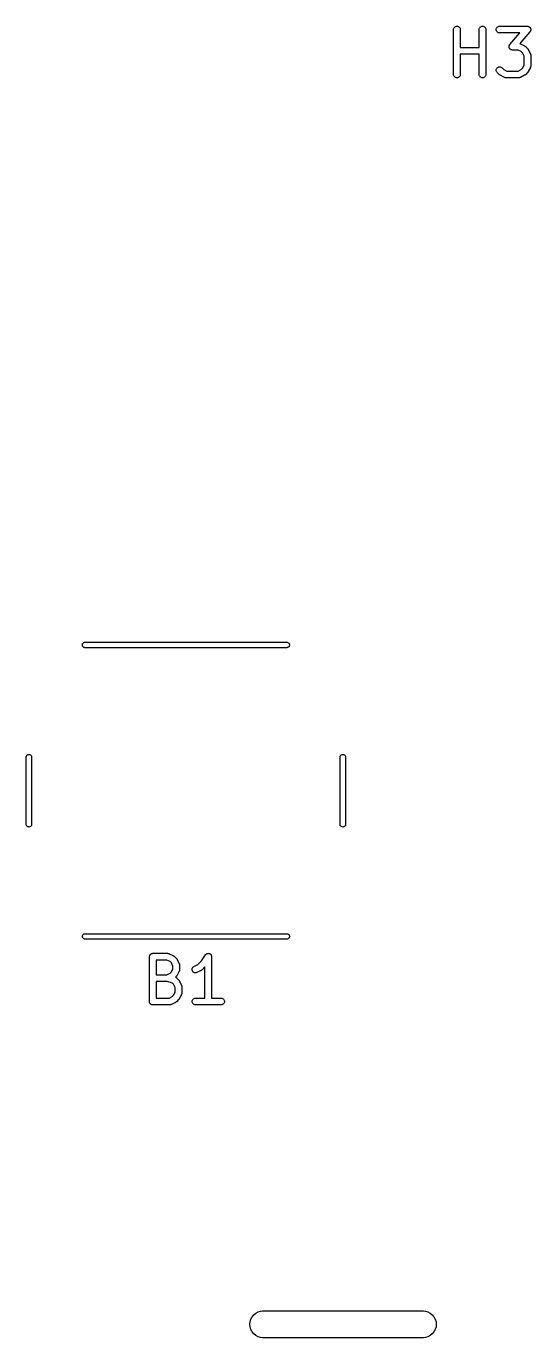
# Model space of a CAD drawing. Extents: x 104.3 to 159.2, y -93 to -16.3.
# Drawn here: x 147.62 to 158.87, y -45.51 to -16.26 of the extents above; entities that cross this region are included whole.
import ezdxf

# ---------------------------------------------------------------- set-up
doc = ezdxf.new("R2010")
doc.units = 0
doc.layers.add('BLACK', color=7, linetype='CONTINUOUS')

msp = doc.modelspace()

# ---------------------------------------------------------------- linework, layer by layer
at = {"layer": 'BLACK', "linetype": 'CONTINUOUS'}
for p, q in [((157.151, -16.3333), (157.153, -16.3188)), ((157.151, -16.3344), (157.151, -16.3333)), ((157.151, -17.3344), (157.151, -16.3344)), ((157.153, -16.3188), (157.157, -16.3048)), ((157.157, -16.3048), (157.164, -16.292)), ((157.164, -16.292), (157.174, -16.2808)), ((157.174, -16.2808), (157.185, -16.2716)), ((157.185, -16.2716), (157.198, -16.2648)), ((157.198, -16.2648), (157.212, -16.2607)), ((157.212, -16.2607), (157.227, -16.2594)), ((157.227, -16.2594), (157.241, -16.2609)), ((157.241, -16.2609), (157.255, -16.2652)), ((157.255, -16.2652), (157.268, -16.2722)), ((157.268, -16.2722), (157.279, -16.2815)), ((157.279, -16.2815), (157.289, -16.2929)), ((157.289, -16.2929), (157.295, -16.3058)), ((157.295, -16.3058), (157.3, -16.3198)), ((157.3, -16.3198), (157.301, -16.3344)), ((157.301, -16.3344), (157.301, -16.7356)), ((157.723, -16.3333), (157.724, -16.3188)), ((157.723, -16.3344), (157.723, -16.3333)), ((157.723, -16.7356), (157.723, -16.3344)), ((157.724, -16.3188), (157.729, -16.3048)), ((157.729, -16.3048), (157.736, -16.292)), ((157.736, -16.292), (157.745, -16.2808)), ((157.745, -16.2808), (157.756, -16.2716)), ((157.756, -16.2716), (157.769, -16.2648)), ((157.769, -16.2648), (157.783, -16.2607)), ((157.783, -16.2607), (157.798, -16.2594)), ((157.798, -16.2594), (157.813, -16.2609)), ((157.813, -16.2609), (157.827, -16.2652)), ((157.827, -16.2652), (157.839, -16.2722)), ((157.839, -16.2722), (157.851, -16.2815)), ((157.851, -16.2815), (157.86, -16.2929)), ((157.86, -16.2929), (157.867, -16.3058)), ((157.867, -16.3058), (157.871, -16.3198)), ((157.871, -16.3198), (157.873, -16.3344)), ((157.873, -16.3344), (157.873, -17.3344)), ((158.103, -16.3339), (158.105, -16.3193)), ((158.105, -16.3484), (158.103, -16.3339)), ((158.105, -16.3193), (158.109, -16.3053)), ((158.109, -16.3625), (158.105, -16.3484)), ((158.109, -16.3053), (158.116, -16.2924)), ((158.116, -16.3754), (158.109, -16.3625)), ((158.116, -16.2924), (158.126, -16.2812)), ((158.125, -16.3869), (158.116, -16.3754)), ((158.126, -16.2812), (158.137, -16.2719)), ((158.137, -16.2719), (158.15, -16.265)), ((158.15, -16.265), (158.164, -16.2608)), ((158.164, -16.2608), (158.178, -16.2594)), ((158.178, -16.2594), (158.798, -16.2594)), ((158.798, -16.2594), (158.799, -16.2594)), ((158.799, -16.2594), (158.803, -16.2599)), ((158.803, -16.2599), (158.808, -16.2601)), ((158.808, -16.2601), (158.811, -16.2607)), ((158.811, -16.2607), (158.813, -16.261)), ((158.813, -16.261), (158.818, -16.2624)), ((158.818, -16.2624), (158.822, -16.2635)), ((158.822, -16.2635), (158.825, -16.2646)), ((158.825, -16.2646), (158.827, -16.2654)), ((158.827, -16.2654), (158.831, -16.2677)), ((158.831, -16.2677), (158.835, -16.2697)), ((158.835, -16.2697), (158.838, -16.2712)), ((158.838, -16.2712), (158.84, -16.2725)), ((158.84, -16.2725), (158.843, -16.2755)), ((158.843, -16.2755), (158.847, -16.2783)), ((158.847, -16.2783), (158.849, -16.2802)), ((158.849, -16.2802), (158.851, -16.2819)), ((158.851, -16.2819), (158.854, -16.2856)), ((158.854, -16.2856), (158.857, -16.289)), ((158.857, -16.3799), (158.854, -16.3838)), ((158.857, -16.289), (158.859, -16.2913)), ((158.86, -16.3763), (158.857, -16.3799)), ((158.859, -16.2913), (158.86, -16.2933)), ((158.86, -16.2933), (158.862, -16.2975)), ((158.861, -16.374), (158.86, -16.3763)), ((158.862, -16.3719), (158.861, -16.374)), ((158.862, -16.2975), (158.865, -16.3015)), ((158.864, -16.3676), (158.862, -16.3719)), ((158.867, -16.3634), (158.864, -16.3676)), ((158.865, -16.3015), (158.866, -16.304)), ((158.866, -16.304), (158.867, -16.3063)), ((158.867, -16.3063), (158.868, -16.3108)), ((158.869, -16.3585), (158.867, -16.3609)), ((158.867, -16.3609), (158.867, -16.3634)), ((158.868, -16.3108), (158.87, -16.3152)), ((158.87, -16.3539), (158.869, -16.3585)), ((158.87, -16.3152), (158.87, -16.3178)), ((158.87, -16.3178), (158.871, -16.3203)), ((158.871, -16.3495), (158.87, -16.3539)), ((158.871, -16.3203), (158.872, -16.325)), ((158.872, -16.3443), (158.871, -16.3468)), ((158.871, -16.3468), (158.871, -16.3495)), ((158.872, -16.325), (158.872, -16.3297)), ((158.872, -16.3297), (158.872, -16.3323)), ((158.872, -16.3323), (158.873, -16.3349)), ((158.873, -16.3349), (158.872, -16.3396)), ((158.872, -16.3396), (158.872, -16.3443)), ((158.136, -16.3963), (158.125, -16.3869)), ((158.149, -16.4033), (158.136, -16.3963)), ((158.163, -16.4077), (158.149, -16.4033)), ((158.177, -16.4094), (158.163, -16.4077)), ((158.178, -16.4094), (158.177, -16.4094)), ((158.632, -16.4094), (158.178, -16.4094)), ((158.401, -16.6757), (158.402, -16.6734)), ((158.402, -16.6734), (158.405, -16.6698)), ((158.405, -16.6698), (158.408, -16.6659)), ((158.408, -16.6659), (158.632, -16.4094)), ((158.854, -16.3838), (158.627, -16.6431)), ((158.627, -16.6431), (158.632, -16.6448)), ((158.632, -16.6448), (158.637, -16.6464)), ((158.637, -16.6464), (158.639, -16.6475)), ((158.639, -16.6475), (158.641, -16.6483)), ((158.641, -16.6483), (158.736, -16.6959)), ((157.301, -16.7356), (157.723, -16.7356)), ((157.723, -16.8856), (157.301, -16.8856)), ((157.301, -16.8856), (157.301, -17.3344)), ((157.723, -17.3344), (157.723, -16.8856)), ((158.389, -16.7148), (158.39, -16.7101)), ((158.389, -16.7174), (158.389, -16.7148)), ((158.389, -16.7201), (158.389, -16.7174)), ((158.39, -16.7247), (158.389, -16.7201)), ((158.39, -16.7029), (158.391, -16.7003)), ((158.39, -16.7054), (158.39, -16.7029)), ((158.39, -16.7101), (158.39, -16.7054)), ((158.391, -16.7294), (158.39, -16.7247)), ((158.391, -16.7003), (158.392, -16.6958)), ((158.391, -16.7319), (158.391, -16.7294)), ((158.392, -16.7345), (158.391, -16.7319)), ((158.392, -16.6958), (158.393, -16.6912)), ((158.393, -16.7389), (158.392, -16.7345)), ((158.393, -16.6912), (158.394, -16.6888)), ((158.395, -16.7434), (158.393, -16.7389)), ((158.394, -16.6888), (158.395, -16.6863)), ((158.395, -16.6863), (158.397, -16.6821)), ((158.396, -16.7458), (158.395, -16.7434)), ((158.397, -16.7482), (158.396, -16.7458)), ((158.397, -16.6821), (158.399, -16.6778)), ((158.399, -16.7522), (158.397, -16.7482)), ((158.399, -16.6778), (158.401, -16.6757)), ((158.401, -16.7564), (158.399, -16.7522)), ((158.403, -16.7584), (158.401, -16.7564)), ((158.404, -16.7607), (158.403, -16.7584)), ((158.408, -16.7641), (158.404, -16.7607)), ((158.411, -16.7678), (158.408, -16.7641)), ((158.413, -16.7695), (158.411, -16.7678)), ((158.414, -16.7714), (158.413, -16.7695)), ((158.418, -16.7742), (158.414, -16.7714)), ((158.422, -16.7772), (158.418, -16.7742)), ((158.424, -16.7785), (158.422, -16.7772)), ((158.426, -16.78), (158.424, -16.7785)), ((158.431, -16.782), (158.426, -16.78)), ((158.435, -16.7843), (158.431, -16.782)), ((158.437, -16.7851), (158.435, -16.7843)), ((158.44, -16.7862), (158.437, -16.7851)), ((158.444, -16.7873), (158.44, -16.7862)), ((158.449, -16.7887), (158.444, -16.7873)), ((158.451, -16.789), (158.449, -16.7887)), ((158.454, -16.7896), (158.451, -16.789)), ((158.458, -16.7898), (158.454, -16.7896)), ((158.463, -16.7903), (158.458, -16.7898)), ((158.464, -16.7903), (158.463, -16.7903)), ((158.589, -16.7903), (158.464, -16.7903)), ((158.658, -16.8246), (158.589, -16.7903)), ((158.688, -16.855), (158.658, -16.8246)), ((158.723, -16.9235), (158.688, -16.855)), ((158.723, -17.1262), (158.723, -16.9235)), ((158.736, -16.6959), (158.737, -16.6963)), ((158.737, -16.6963), (158.74, -16.6986)), ((158.74, -16.6986), (158.744, -16.7006)), ((158.744, -16.7006), (158.746, -16.7026)), ((158.746, -16.7026), (158.749, -16.7043)), ((158.749, -16.7043), (158.752, -16.7072)), ((158.752, -16.7072), (158.755, -16.7099)), ((158.755, -16.7099), (158.803, -16.7575)), ((158.803, -16.7575), (158.804, -16.7583)), ((158.804, -16.7583), (158.806, -16.7616)), ((158.806, -16.7616), (158.809, -16.7646)), ((158.809, -16.7646), (158.811, -16.7673)), ((158.811, -16.7673), (158.813, -16.7697)), ((158.813, -16.7697), (158.815, -16.7735)), ((158.815, -16.7735), (158.817, -16.777)), ((158.817, -16.777), (158.865, -16.8723)), ((158.865, -16.8723), (158.865, -16.8732)), ((158.865, -16.8732), (158.866, -16.8753)), ((158.866, -16.8753), (158.867, -16.8772)), ((158.867, -16.8772), (158.868, -16.8821)), ((158.868, -16.8821), (158.87, -16.8869)), ((158.87, -16.8869), (158.87, -16.8891)), ((158.87, -16.8891), (158.871, -16.8912)), ((158.871, -16.8912), (158.872, -16.8963)), ((158.872, -16.8963), (158.872, -16.9014)), ((158.872, -16.9014), (158.872, -16.9036)), ((158.872, -16.9036), (158.873, -16.9058)), ((158.873, -16.9058), (158.873, -17.1439)), ((158.103, -17.2384), (158.105, -17.2238)), ((158.105, -17.2529), (158.103, -17.2384)), ((158.105, -17.2238), (158.109, -17.2098)), ((158.109, -17.267), (158.105, -17.2529)), ((158.109, -17.2098), (158.116, -17.197)), ((158.116, -17.197), (158.126, -17.1857)), ((158.126, -17.1857), (158.137, -17.1765)), ((158.137, -17.1765), (158.15, -17.1697)), ((158.15, -17.1697), (158.164, -17.1655)), ((158.164, -17.1655), (158.179, -17.1641)), ((158.179, -17.1641), (158.193, -17.1656)), ((158.193, -17.1656), (158.207, -17.1699)), ((158.207, -17.1699), (158.22, -17.1768)), ((158.22, -17.1768), (158.232, -17.1861)), ((158.232, -17.1861), (158.271, -17.2251)), ((158.271, -17.2251), (158.339, -17.2594)), ((158.589, -17.2594), (158.658, -17.2251)), ((158.658, -17.2251), (158.688, -17.1947)), ((158.688, -17.1947), (158.723, -17.1262)), ((158.865, -17.1774), (158.817, -17.2727)), ((158.866, -17.1734), (158.865, -17.1754)), ((158.865, -17.1754), (158.865, -17.1774)), ((158.868, -17.1686), (158.866, -17.1734)), ((158.87, -17.1638), (158.868, -17.1686)), ((158.871, -17.1595), (158.87, -17.1616)), ((158.87, -17.1616), (158.87, -17.1638)), ((158.872, -17.1494), (158.871, -17.1544)), ((158.871, -17.1544), (158.871, -17.1595)), ((158.873, -17.145), (158.872, -17.1471)), ((158.872, -17.1471), (158.872, -17.1494)), ((158.873, -17.1439), (158.873, -17.145)), ((157.153, -17.3489), (157.151, -17.3344)), ((157.157, -17.363), (157.153, -17.3489)), ((157.164, -17.3759), (157.157, -17.363)), ((157.173, -17.3872), (157.164, -17.3759)), ((157.184, -17.3966), (157.173, -17.3872)), ((157.197, -17.4035), (157.184, -17.3966)), ((157.211, -17.4078), (157.197, -17.4035)), ((157.226, -17.4094), (157.211, -17.4078)), ((157.24, -17.4081), (157.226, -17.4094)), ((157.254, -17.4039), (157.24, -17.4081)), ((157.267, -17.3971), (157.254, -17.4039)), ((157.279, -17.388), (157.267, -17.3971)), ((157.288, -17.3768), (157.279, -17.388)), ((157.295, -17.3639), (157.288, -17.3768)), ((157.299, -17.35), (157.295, -17.3639)), ((157.301, -17.3354), (157.299, -17.35)), ((157.301, -17.3344), (157.301, -17.3354)), ((157.724, -17.3489), (157.723, -17.3344)), ((157.728, -17.363), (157.724, -17.3489)), ((157.735, -17.3759), (157.728, -17.363)), ((157.744, -17.3872), (157.735, -17.3759)), ((157.756, -17.3966), (157.744, -17.3872)), ((157.768, -17.4035), (157.756, -17.3966)), ((157.782, -17.4078), (157.768, -17.4035)), ((157.797, -17.4094), (157.782, -17.4078)), ((157.812, -17.4081), (157.797, -17.4094)), ((157.826, -17.4039), (157.812, -17.4081)), ((157.839, -17.3971), (157.826, -17.4039)), ((157.85, -17.388), (157.839, -17.3971)), ((157.859, -17.3768), (157.85, -17.388)), ((157.866, -17.3639), (157.859, -17.3768)), ((157.871, -17.35), (157.866, -17.3639)), ((157.873, -17.3354), (157.871, -17.35)), ((157.873, -17.3344), (157.873, -17.3354)), ((158.116, -17.28), (158.109, -17.267)), ((158.125, -17.2914), (158.116, -17.28)), ((158.125, -17.2922), (158.125, -17.2914)), ((158.173, -17.3398), (158.125, -17.2922)), ((158.176, -17.3425), (158.173, -17.3398)), ((158.179, -17.3454), (158.176, -17.3425)), ((158.182, -17.3471), (158.179, -17.3454)), ((158.184, -17.3491), (158.182, -17.3471)), ((158.188, -17.3511), (158.184, -17.3491)), ((158.192, -17.3534), (158.188, -17.3511)), ((158.193, -17.3538), (158.192, -17.3534)), ((158.288, -17.4015), (158.193, -17.3538)), ((158.29, -17.4023), (158.288, -17.4015)), ((158.292, -17.4033), (158.29, -17.4023)), ((158.297, -17.4049), (158.292, -17.4033)), ((158.301, -17.4067), (158.297, -17.4049)), ((158.304, -17.4071), (158.301, -17.4067)), ((158.306, -17.4077), (158.304, -17.4071)), ((158.311, -17.4083), (158.306, -17.4077)), ((158.316, -17.4092), (158.311, -17.4083)), ((158.318, -17.4091), (158.316, -17.4092)), ((158.32, -17.4094), (158.318, -17.4091)), ((158.321, -17.4094), (158.32, -17.4094)), ((158.607, -17.4094), (158.321, -17.4094)), ((158.339, -17.2594), (158.589, -17.2594)), ((158.609, -17.4092), (158.607, -17.4094)), ((158.611, -17.4093), (158.609, -17.4092)), ((158.617, -17.4085), (158.611, -17.4093)), ((158.622, -17.408), (158.617, -17.4085)), ((158.624, -17.4073), (158.622, -17.408)), ((158.626, -17.407), (158.624, -17.4073)), ((158.631, -17.4052), (158.626, -17.407)), ((158.636, -17.4037), (158.631, -17.4052)), ((158.638, -17.4027), (158.636, -17.4037)), ((158.64, -17.4019), (158.638, -17.4027)), ((158.641, -17.4015), (158.64, -17.4019)), ((158.736, -17.3538), (158.641, -17.4015)), ((158.739, -17.3516), (158.736, -17.3538)), ((158.743, -17.3497), (158.739, -17.3516)), ((158.746, -17.3477), (158.743, -17.3497)), ((158.748, -17.3461), (158.746, -17.3477)), ((158.751, -17.3432), (158.748, -17.3461)), ((158.755, -17.3405), (158.751, -17.3432)), ((158.803, -17.2922), (158.755, -17.3398)), ((158.755, -17.3398), (158.755, -17.3405)), ((158.806, -17.2889), (158.803, -17.2922)), ((158.809, -17.2859), (158.806, -17.2889)), ((158.81, -17.2833), (158.809, -17.2859)), ((158.812, -17.2809), (158.81, -17.2833)), ((158.814, -17.2772), (158.812, -17.2809)), ((158.817, -17.2736), (158.814, -17.2772)), ((158.817, -17.2727), (158.817, -17.2736)), ((148.872, -30.06), (148.873, -30.0482)), ((148.873, -30.0718), (148.872, -30.06)), ((148.873, -30.0482), (148.876, -30.0369)), ((148.876, -30.0831), (148.873, -30.0718)), ((148.876, -30.0369), (148.882, -30.0265)), ((148.882, -30.0935), (148.876, -30.0831)), ((148.882, -30.0265), (148.889, -30.0174)), ((148.889, -30.1026), (148.882, -30.0935)), ((148.889, -30.0174), (148.899, -30.0099)), ((148.899, -30.1101), (148.889, -30.1026)), ((148.899, -30.0099), (148.909, -30.0043)), ((148.909, -30.1157), (148.899, -30.1101)), ((148.909, -30.0043), (148.92, -30.0009)), ((148.92, -30.1191), (148.909, -30.1157)), ((148.92, -30.0009), (148.929, -30)), ((148.929, -30.12), (148.92, -30.1191)), ((148.929, -30), (153.435, -30)), ((153.435, -30.12), (148.929, -30.12)), ((153.435, -30), (153.444, -30.0009)), ((153.444, -30.1191), (153.435, -30.12)), ((153.444, -30.0009), (153.455, -30.0043)), ((153.455, -30.1157), (153.444, -30.1191)), ((153.455, -30.0043), (153.465, -30.0099)), ((153.465, -30.1101), (153.455, -30.1157)), ((153.465, -30.0099), (153.475, -30.0174)), ((153.475, -30.1026), (153.465, -30.1101)), ((153.475, -30.0174), (153.482, -30.0265)), ((153.482, -30.0935), (153.475, -30.1026)), ((153.482, -30.0265), (153.488, -30.0369)), ((153.488, -30.0831), (153.482, -30.0935)), ((153.488, -30.0369), (153.491, -30.0482)), ((153.491, -30.0718), (153.488, -30.0831)), ((153.491, -30.0482), (153.492, -30.06)), ((153.492, -30.06), (153.491, -30.0718)), ((147.622, -32.5571), (147.623, -32.5482)), ((147.622, -34.0629), (147.622, -32.5571)), ((147.623, -32.5482), (147.626, -32.5369)), ((147.626, -32.5369), (147.632, -32.5265)), ((147.632, -32.5265), (147.639, -32.5174)), ((147.639, -32.5174), (147.649, -32.5099)), ((147.649, -32.5099), (147.659, -32.5043)), ((147.659, -32.5043), (147.67, -32.5009)), ((147.67, -32.5009), (147.682, -32.4997)), ((147.682, -32.4997), (147.694, -32.5009)), ((147.694, -32.5009), (147.705, -32.5043)), ((147.705, -32.5043), (147.715, -32.5099)), ((147.715, -32.5099), (147.725, -32.5174)), ((147.725, -32.5174), (147.732, -32.5265)), ((147.732, -32.5265), (147.738, -32.5369)), ((147.738, -32.5369), (147.741, -32.5482)), ((147.741, -32.5482), (147.742, -32.5571)), ((147.742, -32.5571), (147.742, -34.0629)), ((154.622, -32.5571), (154.623, -32.5482)), ((154.622, -34.0629), (154.622, -32.5571)), ((154.623, -32.5482), (154.626, -32.5369)), ((154.626, -32.5369), (154.632, -32.5265)), ((154.632, -32.5265), (154.639, -32.5174)), ((154.639, -32.5174), (154.649, -32.5099)), ((154.649, -32.5099), (154.659, -32.5043)), ((154.659, -32.5043), (154.67, -32.5009)), ((154.67, -32.5009), (154.682, -32.4997)), ((154.682, -32.4997), (154.694, -32.5009)), ((154.694, -32.5009), (154.705, -32.5043)), ((154.705, -32.5043), (154.715, -32.5099)), ((154.715, -32.5099), (154.725, -32.5174)), ((154.725, -32.5174), (154.732, -32.5265)), ((154.732, -32.5265), (154.738, -32.5369)), ((154.738, -32.5369), (154.741, -32.5482)), ((154.741, -32.5482), (154.742, -32.5571)), ((154.742, -32.5571), (154.742, -34.0629)), ((147.623, -34.0718), (147.622, -34.0629)), ((147.626, -34.0831), (147.623, -34.0718)), ((147.632, -34.0935), (147.626, -34.0831)), ((147.639, -34.1026), (147.632, -34.0935)), ((147.649, -34.1101), (147.639, -34.1026)), ((147.659, -34.1157), (147.649, -34.1101)), ((147.67, -34.1191), (147.659, -34.1157)), ((147.682, -34.1203), (147.67, -34.1191)), ((147.694, -34.1191), (147.682, -34.1203)), ((147.705, -34.1157), (147.694, -34.1191)), ((147.715, -34.1101), (147.705, -34.1157)), ((147.725, -34.1026), (147.715, -34.1101)), ((147.732, -34.0935), (147.725, -34.1026)), ((147.738, -34.0831), (147.732, -34.0935)), ((147.741, -34.0718), (147.738, -34.0831)), ((147.742, -34.0629), (147.741, -34.0718)), ((154.623, -34.0718), (154.622, -34.0629)), ((154.626, -34.0831), (154.623, -34.0718)), ((154.632, -34.0935), (154.626, -34.0831)), ((154.639, -34.1026), (154.632, -34.0935)), ((154.649, -34.1101), (154.639, -34.1026)), ((154.659, -34.1157), (154.649, -34.1101)), ((154.67, -34.1191), (154.659, -34.1157)), ((154.682, -34.1203), (154.67, -34.1191)), ((154.694, -34.1191), (154.682, -34.1203)), ((154.705, -34.1157), (154.694, -34.1191)), ((154.715, -34.1101), (154.705, -34.1157)), ((154.725, -34.1026), (154.715, -34.1101)), ((154.732, -34.0935), (154.725, -34.1026)), ((154.738, -34.0831), (154.732, -34.0935)), ((154.741, -34.0718), (154.738, -34.0831)), ((154.742, -34.0629), (154.741, -34.0718)), ((148.872, -36.56), (148.873, -36.5482)), ((148.873, -36.5718), (148.872, -36.56)), ((148.873, -36.5482), (148.876, -36.5369)), ((148.876, -36.5369), (148.882, -36.5265)), ((148.882, -36.5265), (148.889, -36.5174)), ((148.889, -36.5174), (148.899, -36.5099)), ((148.899, -36.5099), (148.909, -36.5043)), ((148.909, -36.5043), (148.92, -36.5009)), ((148.92, -36.5009), (148.929, -36.5)), ((148.929, -36.5), (153.435, -36.5)), ((153.435, -36.5), (153.444, -36.5009)), ((153.444, -36.5009), (153.455, -36.5043)), ((153.455, -36.5043), (153.465, -36.5099)), ((153.465, -36.5099), (153.475, -36.5174)), ((153.475, -36.5174), (153.482, -36.5265)), ((153.482, -36.5265), (153.488, -36.5369)), ((153.488, -36.5369), (153.491, -36.5482)), ((153.491, -36.5482), (153.492, -36.56)), ((153.492, -36.56), (153.491, -36.5718)), ((148.876, -36.5831), (148.873, -36.5718)), ((148.882, -36.5935), (148.876, -36.5831)), ((148.889, -36.6026), (148.882, -36.5935)), ((148.899, -36.6101), (148.889, -36.6026)), ((148.909, -36.6157), (148.899, -36.6101)), ((148.92, -36.6191), (148.909, -36.6157)), ((148.929, -36.62), (148.92, -36.6191)), ((153.435, -36.62), (148.929, -36.62)), ((153.444, -36.6191), (153.435, -36.62)), ((153.455, -36.6157), (153.444, -36.6191)), ((153.465, -36.6101), (153.455, -36.6157)), ((153.475, -36.6026), (153.465, -36.6101)), ((153.482, -36.5935), (153.475, -36.6026)), ((153.488, -36.5831), (153.482, -36.5935)), ((153.491, -36.5718), (153.488, -36.5831)), ((150.369, -37.0113), (150.37, -37.0043)), ((150.369, -37.0118), (150.369, -37.0113)), ((150.369, -37.0119), (150.369, -37.0118)), ((150.369, -37.0124), (150.369, -37.0119)), ((150.369, -37.0119), (150.369, -37.0119)), ((150.369, -38.0124), (150.369, -37.0124)), ((150.37, -36.9973), (150.371, -36.997)), ((150.37, -37.0043), (150.37, -36.9973)), ((150.371, -36.9968), (150.373, -36.9901)), ((150.371, -36.997), (150.371, -36.9968)), ((150.373, -36.9901), (150.375, -36.9833)), ((150.375, -36.9828), (150.378, -36.9766)), ((150.375, -36.9831), (150.375, -36.9828)), ((150.375, -36.9833), (150.375, -36.9831)), ((150.378, -36.9766), (150.382, -36.9704)), ((150.382, -36.97), (150.387, -36.9646)), ((150.382, -36.9702), (150.382, -36.97)), ((150.382, -36.9704), (150.382, -36.9702)), ((150.387, -36.9646), (150.391, -36.9592)), ((150.391, -36.9588), (150.397, -36.9544)), ((150.391, -36.959), (150.391, -36.9588)), ((150.391, -36.9592), (150.391, -36.959)), ((150.397, -36.9544), (150.402, -36.9499)), ((150.402, -36.9499), (150.403, -36.9498)), ((150.403, -36.9496), (150.409, -36.9464)), ((150.403, -36.9498), (150.403, -36.9496)), ((150.409, -36.9464), (150.415, -36.943)), ((150.415, -36.943), (150.416, -36.943)), ((150.416, -36.9428), (150.423, -36.9408)), ((150.416, -36.943), (150.416, -36.9428)), ((150.423, -36.9408), (150.429, -36.9388)), ((150.429, -36.9388), (150.43, -36.9388)), ((150.43, -36.9387), (150.437, -36.9381)), ((150.43, -36.9388), (150.43, -36.9387)), ((150.437, -36.9381), (150.444, -36.9374)), ((150.444, -36.9374), (150.777, -36.9374)), ((150.519, -37.0874), (150.519, -37.4136)), ((150.76, -37.0874), (150.519, -37.0874)), ((150.828, -37.1216), (150.76, -37.0874)), ((150.777, -36.9374), (150.778, -36.9374)), ((150.778, -36.9374), (150.78, -36.9376)), ((150.78, -36.9376), (150.783, -36.9376)), ((150.783, -36.9376), (150.788, -36.9384)), ((150.788, -36.9384), (150.793, -36.939)), ((150.793, -36.939), (150.795, -36.9397)), ((150.795, -36.9397), (150.797, -36.9401)), ((150.797, -36.9401), (150.802, -36.9419)), ((150.802, -36.9419), (150.807, -36.9434)), ((150.807, -36.9434), (150.809, -36.9445)), ((150.809, -36.9445), (150.811, -36.9453)), ((150.811, -36.9453), (150.906, -36.9929)), ((150.858, -37.152), (150.828, -37.1216)), ((150.906, -36.9929), (150.907, -36.9934)), ((150.907, -36.9934), (150.91, -36.9957)), ((150.91, -36.9957), (150.914, -36.9977)), ((150.914, -36.9977), (150.917, -36.9997)), ((150.917, -36.9997), (150.919, -37.0014)), ((150.919, -37.0014), (150.922, -37.0043)), ((150.922, -37.0043), (150.926, -37.007)), ((150.926, -37.007), (150.973, -37.0546)), ((150.973, -37.0546), (150.974, -37.0553)), ((150.974, -37.0553), (150.976, -37.0586)), ((150.976, -37.0586), (150.979, -37.0617)), ((150.979, -37.0617), (150.981, -37.0643)), ((150.981, -37.0643), (150.983, -37.0668)), ((150.983, -37.0668), (150.985, -37.0705)), ((150.985, -37.0705), (150.987, -37.0741)), ((150.987, -37.0741), (151.035, -37.1693)), ((151.447, -37.1888), (151.528, -37.1075)), ((151.528, -37.1075), (151.62, -36.9708)), ((151.62, -36.9699), (151.625, -36.9645)), ((151.62, -36.97), (151.62, -36.9699)), ((151.62, -36.9708), (151.62, -36.97)), ((151.62, -36.97), (151.62, -36.97)), ((151.62, -36.97), (151.62, -36.97)), ((151.625, -36.9645), (151.63, -36.9588)), ((151.63, -36.9587), (151.635, -36.9542)), ((151.63, -36.9588), (151.63, -36.9587)), ((151.63, -36.9588), (151.63, -36.9588)), ((151.635, -36.9542), (151.641, -36.9496)), ((151.641, -36.9496), (151.648, -36.9461)), ((151.641, -36.9496), (151.641, -36.9496)), ((151.641, -36.9496), (151.641, -36.9496)), ((151.648, -36.9461), (151.654, -36.9428)), ((151.654, -36.9428), (151.661, -36.9408)), ((151.654, -36.9428), (151.654, -36.9428)), ((151.654, -36.9428), (151.654, -36.9428)), ((151.661, -36.9408), (151.668, -36.9387)), ((151.668, -36.9387), (151.675, -36.9381)), ((151.668, -36.9387), (151.668, -36.9387)), ((151.668, -36.9387), (151.668, -36.9387)), ((151.675, -36.9381), (151.683, -36.9374)), ((151.683, -36.9374), (151.683, -36.9374)), ((151.683, -36.9374), (151.69, -36.9381)), ((151.683, -36.9374), (151.683, -36.9374)), ((151.69, -36.9381), (151.697, -36.9389)), ((151.697, -36.9389), (151.697, -36.9389)), ((151.697, -36.9389), (151.697, -36.9389)), ((151.697, -36.9389), (151.704, -36.9411)), ((151.704, -36.9411), (151.711, -36.9432)), ((151.711, -36.9432), (151.711, -36.9433)), ((151.711, -36.9433), (151.711, -36.9433)), ((151.711, -36.9433), (151.717, -36.9466)), ((151.717, -36.9466), (151.724, -36.9502)), ((151.724, -36.9502), (151.724, -36.9502)), ((151.724, -36.9502), (151.724, -36.9503)), ((151.724, -36.9503), (151.729, -36.9546)), ((151.729, -36.9546), (151.735, -36.9595)), ((151.735, -36.9595), (151.735, -36.9596)), ((151.735, -36.9596), (151.735, -36.9596)), ((151.735, -36.9596), (151.74, -36.9652)), ((151.74, -36.9652), (151.744, -36.9709)), ((151.744, -36.9709), (151.744, -36.9709)), ((151.744, -36.9709), (151.745, -36.971)), ((151.745, -36.971), (151.748, -36.9774)), ((151.748, -36.9774), (151.751, -36.9838)), ((151.751, -36.9838), (151.751, -36.9839)), ((151.751, -36.9839), (151.751, -36.9839)), ((151.751, -36.9839), (151.753, -36.9906)), ((151.753, -36.9906), (151.756, -36.9978)), ((151.756, -36.9978), (151.756, -36.9979)), ((151.756, -36.9979), (151.756, -36.9979)), ((151.756, -36.9979), (151.756, -37.0052)), ((151.756, -37.0052), (151.757, -37.0124)), ((151.757, -37.0124), (151.757, -37.9374)), ((150.519, -37.4136), (150.76, -37.4136)), ((150.76, -37.4136), (150.828, -37.3793)), ((150.828, -37.3793), (150.858, -37.3489)), ((150.893, -37.2206), (150.858, -37.152)), ((150.858, -37.3489), (150.893, -37.2804)), ((150.893, -37.2804), (150.893, -37.2206)), ((150.976, -37.4431), (150.973, -37.4464)), ((150.979, -37.4401), (150.976, -37.4431)), ((150.98, -37.4375), (150.979, -37.4401)), ((150.982, -37.4351), (150.98, -37.4375)), ((150.984, -37.4313), (150.982, -37.4351)), ((150.987, -37.4278), (150.984, -37.4313)), ((151.035, -37.3316), (150.987, -37.4269)), ((150.987, -37.4269), (150.987, -37.4278)), ((151.035, -37.1693), (151.035, -37.1703)), ((151.035, -37.1703), (151.036, -37.1723)), ((151.036, -37.3296), (151.035, -37.3316)), ((151.036, -37.1723), (151.037, -37.1743)), ((151.037, -37.3276), (151.036, -37.3296)), ((151.037, -37.1743), (151.039, -37.1792)), ((151.038, -37.3228), (151.037, -37.3276)), ((151.04, -37.318), (151.038, -37.3228)), ((151.039, -37.1792), (151.04, -37.184)), ((151.04, -37.184), (151.041, -37.1862)), ((151.041, -37.3137), (151.04, -37.3158)), ((151.04, -37.3158), (151.04, -37.318)), ((151.041, -37.1862), (151.041, -37.1883)), ((151.041, -37.1883), (151.042, -37.1934)), ((151.042, -37.3086), (151.041, -37.3137)), ((151.042, -37.1934), (151.043, -37.1985)), ((151.043, -37.1985), (151.042, -37.2007)), ((151.042, -37.2007), (151.043, -37.2029)), ((151.043, -37.2991), (151.042, -37.3013)), ((151.042, -37.3013), (151.043, -37.3035)), ((151.043, -37.3035), (151.042, -37.3086)), ((151.043, -37.2029), (151.043, -37.2981)), ((151.043, -37.2981), (151.043, -37.2991)), ((151.321, -37.303), (151.322, -37.2884)), ((151.324, -37.3175), (151.321, -37.303)), ((151.322, -37.2884), (151.325, -37.2741)), ((151.329, -37.3312), (151.324, -37.3175)), ((151.325, -37.2741), (151.331, -37.2608)), ((151.337, -37.3436), (151.329, -37.3312)), ((151.331, -37.2608), (151.34, -37.2489)), ((151.347, -37.3543), (151.337, -37.3436)), ((151.34, -37.2489), (151.35, -37.2388)), ((151.359, -37.3629), (151.347, -37.3543)), ((151.35, -37.2388), (151.363, -37.231)), ((151.372, -37.369), (151.359, -37.3629)), ((151.363, -37.231), (151.447, -37.1888)), ((151.386, -37.3724), (151.372, -37.369)), ((151.401, -37.373), (151.386, -37.3724)), ((151.415, -37.3707), (151.401, -37.373)), ((151.429, -37.3656), (151.415, -37.3707)), ((151.43, -37.3652), (151.429, -37.3656)), ((151.525, -37.3176), (151.43, -37.3652)), ((151.529, -37.3153), (151.525, -37.3176)), ((151.532, -37.3134), (151.529, -37.3153)), ((151.535, -37.3114), (151.532, -37.3134)), ((151.537, -37.3098), (151.535, -37.3114)), ((151.541, -37.3069), (151.537, -37.3098)), ((151.544, -37.3042), (151.541, -37.3069)), ((151.545, -37.3035), (151.544, -37.3042)), ((151.607, -37.2411), (151.545, -37.3035)), ((151.607, -37.9374), (151.607, -37.2411)), ((150.519, -37.5636), (150.519, -37.9374)), ((150.765, -37.5636), (150.519, -37.5636)), ((150.88, -37.6017), (150.765, -37.5636)), ((150.906, -37.6282), (150.88, -37.6017)), ((150.94, -37.6968), (150.906, -37.6282)), ((150.94, -37.8042), (150.94, -37.6968)), ((150.973, -37.4464), (150.951, -37.4682)), ((150.951, -37.4682), (150.953, -37.4694)), ((150.953, -37.4694), (150.958, -37.4715)), ((150.958, -37.4715), (150.96, -37.4728)), ((150.96, -37.4728), (150.962, -37.4739)), ((150.962, -37.4739), (150.966, -37.4771)), ((150.966, -37.4771), (150.97, -37.4801)), ((150.97, -37.4801), (150.971, -37.4818)), ((150.971, -37.4818), (150.973, -37.4832)), ((150.973, -37.4832), (151.021, -37.5308)), ((151.021, -37.5308), (151.021, -37.5315)), ((151.021, -37.5315), (151.024, -37.5348)), ((151.024, -37.5348), (151.027, -37.5379)), ((151.027, -37.5379), (151.029, -37.5405)), ((151.029, -37.5405), (151.031, -37.543)), ((151.031, -37.543), (151.033, -37.5467)), ((151.033, -37.5467), (151.035, -37.5503)), ((151.035, -37.5503), (151.082, -37.6455)), ((151.082, -37.6455), (151.083, -37.6464)), ((151.083, -37.6464), (151.084, -37.6485)), ((151.084, -37.6485), (151.085, -37.6505)), ((151.085, -37.6505), (151.086, -37.6554)), ((151.086, -37.6554), (151.088, -37.6602)), ((151.088, -37.6602), (151.088, -37.6624)), ((151.088, -37.6624), (151.089, -37.6645)), ((151.089, -37.6645), (151.089, -37.6696)), ((151.089, -37.6696), (151.09, -37.6746)), ((151.09, -37.6746), (151.09, -37.6769)), ((151.09, -37.6769), (151.09, -37.679)), ((151.09, -37.679), (151.09, -37.8219)), ((150.37, -38.0194), (150.369, -38.0124)), ((150.37, -38.0264), (150.37, -38.0194)), ((150.37, -38.0267), (150.37, -38.0264)), ((150.37, -38.0269), (150.37, -38.0267)), ((150.372, -38.0337), (150.37, -38.0269)), ((150.519, -37.9374), (150.807, -37.9374)), ((150.807, -37.9374), (150.876, -37.9031)), ((150.876, -37.9031), (150.906, -37.8727)), ((150.906, -37.8727), (150.94, -37.8042)), ((150.961, -38.0277), (150.957, -38.0296)), ((150.963, -38.0257), (150.961, -38.0277)), ((150.966, -38.0241), (150.963, -38.0257)), ((150.969, -38.0212), (150.966, -38.0241)), ((150.972, -38.0185), (150.969, -38.0212)), ((150.973, -38.0178), (150.972, -38.0185)), ((151.021, -37.9702), (150.973, -38.0178)), ((151.023, -37.9669), (151.021, -37.9702)), ((151.026, -37.9639), (151.023, -37.9669)), ((151.028, -37.9613), (151.026, -37.9639)), ((151.03, -37.9589), (151.028, -37.9613)), ((151.032, -37.9552), (151.03, -37.9589)), ((151.034, -37.9516), (151.032, -37.9552)), ((151.035, -37.9507), (151.034, -37.9516)), ((151.082, -37.8554), (151.035, -37.9507)), ((151.083, -37.8534), (151.082, -37.8554)), ((151.084, -37.8514), (151.083, -37.8534)), ((151.086, -37.8466), (151.084, -37.8514)), ((151.088, -37.8418), (151.086, -37.8466)), ((151.089, -37.8375), (151.088, -37.8396)), ((151.088, -37.8396), (151.088, -37.8418)), ((151.09, -37.8274), (151.089, -37.8324)), ((151.089, -37.8324), (151.089, -37.8375)), ((151.09, -37.8219), (151.09, -37.823)), ((151.09, -37.823), (151.09, -37.8251)), ((151.09, -37.8251), (151.09, -37.8274)), ((151.321, -38.0119), (151.323, -37.9973)), ((151.323, -38.0264), (151.321, -38.0119)), ((151.323, -37.9973), (151.327, -37.9833)), ((151.327, -38.0405), (151.323, -38.0264)), ((151.327, -37.9833), (151.334, -37.9704)), ((151.334, -37.9704), (151.343, -37.9592)), ((151.343, -37.9592), (151.355, -37.9499)), ((151.355, -37.9499), (151.368, -37.943)), ((151.368, -37.943), (151.382, -37.9388)), ((151.382, -37.9388), (151.396, -37.9374)), ((151.396, -37.9374), (151.607, -37.9374)), ((151.757, -37.9374), (151.968, -37.9374)), ((151.968, -37.9374), (151.969, -37.9374)), ((151.969, -37.9374), (151.983, -37.939)), ((151.983, -37.939), (151.997, -37.9434)), ((151.997, -37.9434), (152.01, -37.9505)), ((152.01, -37.9505), (152.021, -37.9599)), ((152.021, -37.9599), (152.03, -37.9713)), ((152.03, -37.9713), (152.037, -37.9843)), ((152.037, -37.9843), (152.041, -37.9983)), ((152.041, -38.0275), (152.037, -38.0414)), ((152.041, -37.9983), (152.043, -38.0129)), ((152.043, -38.0129), (152.041, -38.0275)), ((150.374, -38.0405), (150.372, -38.0337)), ((150.374, -38.0407), (150.374, -38.0405)), ((150.375, -38.041), (150.374, -38.0407)), ((150.378, -38.0472), (150.375, -38.041)), ((150.381, -38.0534), (150.378, -38.0472)), ((150.381, -38.0537), (150.381, -38.0534)), ((150.381, -38.0539), (150.381, -38.0537)), ((150.386, -38.0594), (150.381, -38.0539)), ((150.39, -38.0649), (150.386, -38.0594)), ((150.391, -38.065), (150.39, -38.0649)), ((150.391, -38.0652), (150.391, -38.065)), ((150.396, -38.0697), (150.391, -38.0652)), ((150.402, -38.0743), (150.396, -38.0697)), ((150.402, -38.0744), (150.402, -38.0743)), ((150.402, -38.0746), (150.402, -38.0744)), ((150.408, -38.0779), (150.402, -38.0746)), ((150.414, -38.0813), (150.408, -38.0779)), ((150.415, -38.0814), (150.414, -38.0813)), ((150.415, -38.0815), (150.415, -38.0814)), ((150.422, -38.0836), (150.415, -38.0815)), ((150.428, -38.0857), (150.422, -38.0836)), ((150.429, -38.0858), (150.428, -38.0857)), ((150.436, -38.0866), (150.429, -38.0858)), ((150.429, -38.0858), (150.429, -38.0858)), ((150.443, -38.0874), (150.436, -38.0866)), ((150.444, -38.0874), (150.443, -38.0874)), ((150.443, -38.0874), (150.443, -38.0874)), ((150.443, -38.0874), (150.443, -38.0874)), ((150.443, -38.0874), (150.443, -38.0874)), ((150.825, -38.0874), (150.444, -38.0874)), ((150.827, -38.0872), (150.825, -38.0874)), ((150.829, -38.0873), (150.827, -38.0872)), ((150.834, -38.0865), (150.829, -38.0873)), ((150.839, -38.086), (150.834, -38.0865)), ((150.842, -38.0853), (150.839, -38.086)), ((150.844, -38.085), (150.842, -38.0853)), ((150.849, -38.0832), (150.844, -38.085)), ((150.853, -38.0817), (150.849, -38.0832)), ((150.855, -38.0807), (150.853, -38.0817)), ((150.857, -38.0799), (150.855, -38.0807)), ((150.858, -38.0795), (150.857, -38.0799)), ((150.954, -38.0318), (150.858, -38.0795)), ((150.957, -38.0296), (150.954, -38.0318)), ((151.334, -38.0534), (151.327, -38.0405)), ((151.343, -38.0649), (151.334, -38.0534)), ((151.354, -38.0743), (151.343, -38.0649)), ((151.367, -38.0813), (151.354, -38.0743)), ((151.381, -38.0857), (151.367, -38.0813)), ((151.395, -38.0874), (151.381, -38.0857)), ((151.396, -38.0874), (151.395, -38.0874)), ((151.968, -38.0874), (151.396, -38.0874)), ((151.982, -38.086), (151.968, -38.0874)), ((151.996, -38.0817), (151.982, -38.086)), ((152.009, -38.0748), (151.996, -38.0817)), ((152.021, -38.0656), (152.009, -38.0748)), ((152.03, -38.0543), (152.021, -38.0656)), ((152.037, -38.0414), (152.03, -38.0543)), ((152.629, -45.0966), (152.657, -45.0445)), ((152.657, -45.0445), (152.695, -44.9988)), ((152.695, -44.9988), (152.741, -44.9614)), ((152.741, -44.9614), (152.793, -44.9335)), ((152.793, -44.9335), (152.849, -44.9163)), ((152.849, -44.9163), (152.893, -44.912)), ((152.893, -44.912), (156.479, -44.912)), ((156.479, -44.912), (156.523, -44.9163)), ((156.523, -44.9163), (156.579, -44.9335)), ((156.579, -44.9335), (156.631, -44.9614)), ((156.631, -44.9614), (156.677, -44.9988)), ((156.677, -44.9988), (156.715, -45.0445)), ((156.715, -45.0445), (156.743, -45.0966)), ((152.607, -45.212), (152.612, -45.1532)), ((152.612, -45.2708), (152.607, -45.212)), ((152.612, -45.1532), (152.629, -45.0966)), ((152.629, -45.3274), (152.612, -45.2708)), ((152.657, -45.3795), (152.629, -45.3274)), ((156.743, -45.3274), (156.715, -45.3795)), ((156.743, -45.0966), (156.76, -45.1532)), ((156.76, -45.2708), (156.743, -45.3274)), ((156.76, -45.1532), (156.765, -45.212)), ((156.765, -45.212), (156.76, -45.2708)), ((152.695, -45.4252), (152.657, -45.3795)), ((152.741, -45.4626), (152.695, -45.4252)), ((152.793, -45.4905), (152.741, -45.4626)), ((152.849, -45.5077), (152.793, -45.4905)), ((152.893, -45.512), (152.849, -45.5077)), ((156.479, -45.512), (152.893, -45.512)), ((156.523, -45.5077), (156.479, -45.512)), ((156.579, -45.4905), (156.523, -45.5077)), ((156.631, -45.4626), (156.579, -45.4905)), ((156.677, -45.4252), (156.631, -45.4626)), ((156.715, -45.3795), (156.677, -45.4252))]:
    msp.add_line(p, q, dxfattribs=at)

doc.saveas('drawing.dxf')
